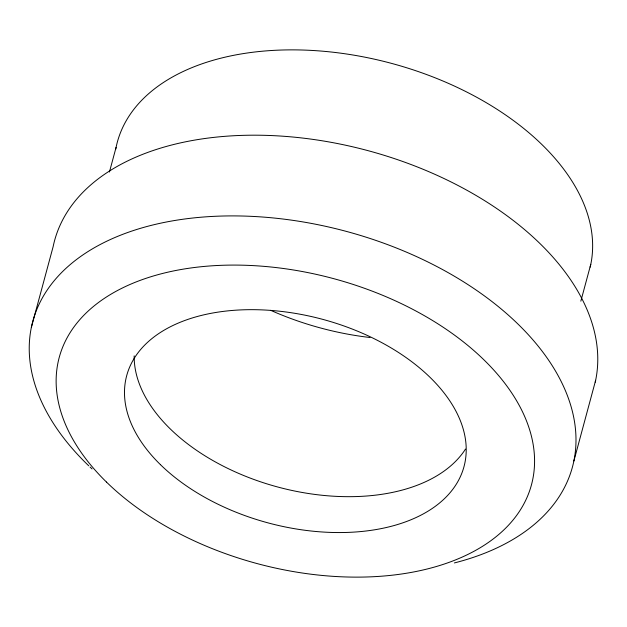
<?xml version="1.0" encoding="UTF-8"?>
<svg xmlns="http://www.w3.org/2000/svg" width="627" height="627" viewBox="0 0 627 627"><rect width="100%" height="100%" fill="white"/><g stroke="black" fill="none" stroke-linecap="round" stroke-linejoin="round"><path stroke-width="0.94" d="M31.35 327.412L53.123 246.709A279.485 168.585 15.1 0 1 359.914 148.552A279.485 168.585 15.1 0 1 595.25 382.149M109.443 171.994L116.066 147.447M580.845 301.148L590.775 264.335M573.877 461.002L595.65 380.291M88.721 465.775A279.485 168.585 15.1 0 1 138.395 228.957A279.485 168.585 15.1 0 1 525.677 331.871A279.485 168.585 15.1 0 1 454.363 562.936M92.067 468.933A279.485 168.585 15.1 0 1 90.045 467.044M465.5 449.073A174.674 105.367 15.1 0 1 274.602 486.144A174.674 105.367 15.1 0 1 134.17 355.87M370.071 337.514A209.614 126.442 15.1 0 1 270.692 310.326M115.713 149.281A244.546 147.51 15.1 0 1 383.983 61.43A244.546 147.51 15.1 0 1 590.156 267.141M160.441 464.654A174.674 105.367 15.1 0 0 453.619 488.174A174.674 105.367 15.1 0 0 272 310.498A174.674 105.367 15.1 0 0 160.441 464.654M106.48 482.069A244.546 147.51 15.1 0 0 516.922 515.002A244.546 147.51 15.1 0 0 262.658 266.248A244.546 147.51 15.1 0 0 106.48 482.069"/></g></svg>
